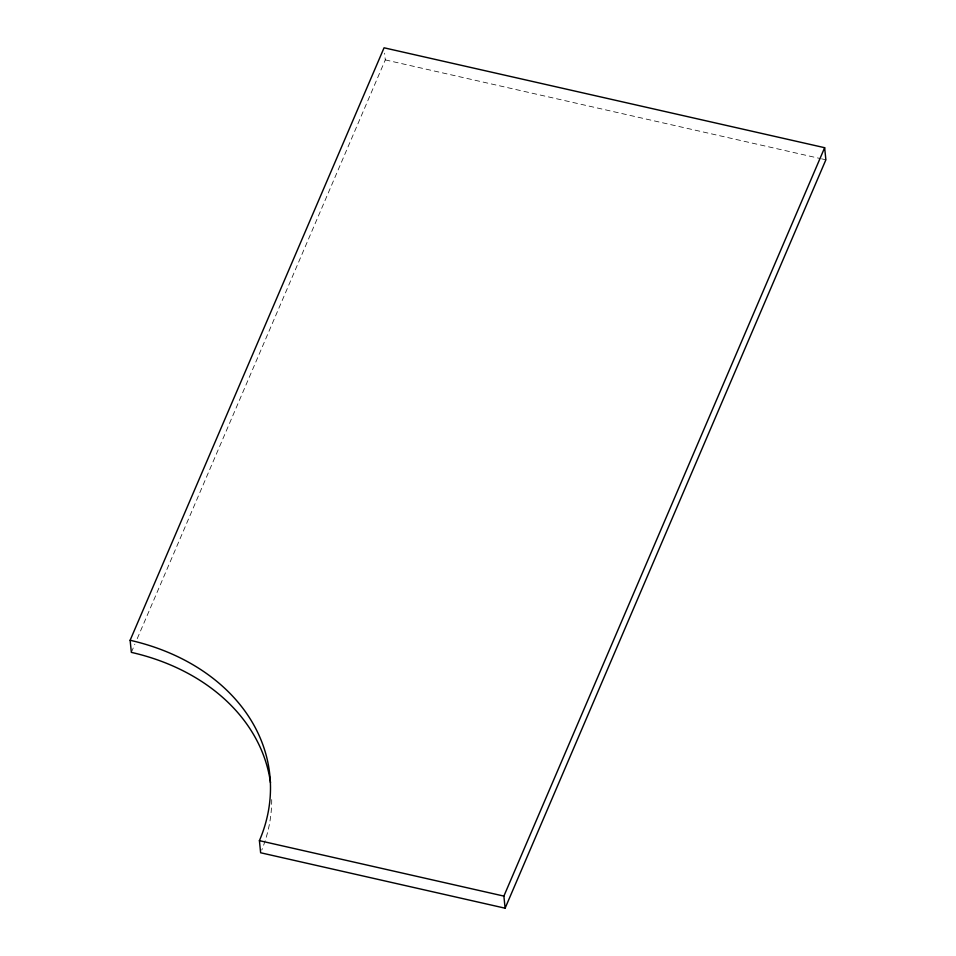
<?xml version="1.0" encoding="UTF-8"?>
<svg xmlns="http://www.w3.org/2000/svg" width="956" height="956" viewBox="0 0 956 956"><rect width="100%" height="100%" fill="white"/><g stroke="black" fill="none" stroke-linecap="round" stroke-linejoin="round"><path stroke-width="0.72" stroke-dasharray="4.78 3.58" d="M131.354 652.374L134.88 644.153M137.234 638.668L385.292 59.905L384.611 53.178M385.292 59.905L820.057 158.493M821.515 158.816L825.876 159.807M271.707 799.575A207.595 161.6 -5.8 0 1 261.765 850.039"/><path stroke-width="1.43" d="M130.124 640.281L384.061 47.8L824.646 147.702L825.876 159.807L505.115 908.2L260.63 852.764L259.411 840.659A207.595 161.6 -5.8 0 0 130.124 640.281L131.354 652.374A207.595 161.6 -5.8 0 1 270.5 782.713M505.115 908.2L503.884 896.095L824.646 147.702M259.411 840.659L503.884 896.095"/></g></svg>
